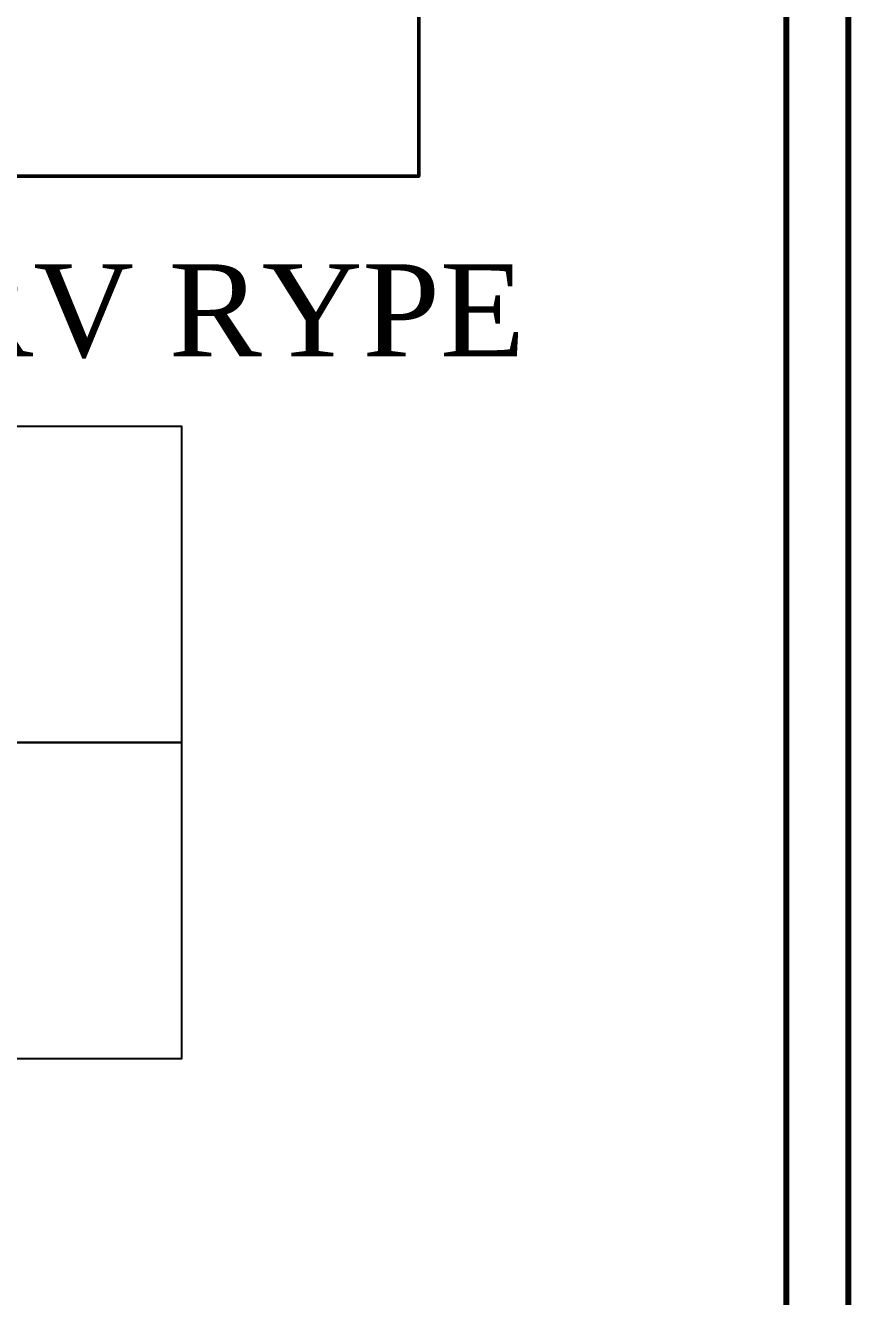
# Model space of a CAD drawing. Extents: x 847 to 949, y 444 to 823.
# Drawn here: x 938.15 to 943.5, y 715.49 to 723.75 of the extents above; entities that cross this region are included whole.
import ezdxf

# ---------------------------------------------------------------- set-up
doc = ezdxf.new("R2010")
doc.units = 0
doc.header["$MEASUREMENT"] = 0
for name, color, linetype, lineweight in [('A-SHEET-2', 1, 'CONTINUOUS', 50), ('AC-TEXT', 15, 'CONTINUOUS', 30), ('UG-BORDER', 20, 'CONTINUOUS', 80)]:
    doc.layers.add(name, color=color, linetype=linetype, lineweight=lineweight)
doc.layers.add('M-DUCT-SA', color=5, linetype='CONTINUOUS')
doc.styles.add('AC', font='romans.shx', dxfattribs={"height": 0.2})

msp = doc.modelspace()

# ---------------------------------------------------------------- linework, layer by layer
at = {"layer": 'A-SHEET-2', "color": 7, "linetype": 'ByBlock', "ltscale": 0.05}
msp.add_lwpolyline([(929.8651, 722.7735), (940.7079, 722.7735), (940.7079, 741.0076), (929.8651, 741.0076)], close=True, dxfattribs=at)
at = {"layer": 'M-DUCT-SA', "color": 7, "linetype": 'ByBlock'}
for points in [[(931.6696, 721.148), (939.1647, 721.148), (939.1647, 719.09), (931.6696, 719.09)], [(931.6696, 719.09), (939.1647, 719.09), (939.1647, 717.0321), (931.6696, 717.0321)]]:
    msp.add_lwpolyline(points, close=True, dxfattribs=at)
at = {"layer": 'UG-BORDER', "color": 7}
for p, q in [((943.502, 668.1011), (943.502, 744.8011)), ((943.0976, 668.5056), (943.0976, 744.3966))]:
    msp.add_line(p, q, dxfattribs=at)

# ---------------------------------------------------------------- texts
at = {"layer": 'AC-TEXT', "color": 34, "linetype": 'Continuous', "insert": (930.0437, 722.2011), "char_height": 0.6, "width": 13.171531, "attachment_point": 1, "style": 'AC'}
msp.add_mtext('\\A1;{\\fTimes New Roman|b0|i0|c0|p18;\\C3;CARRIER  CCDs-VRV RYPE}', dxfattribs=at)

doc.saveas('drawing.dxf')
